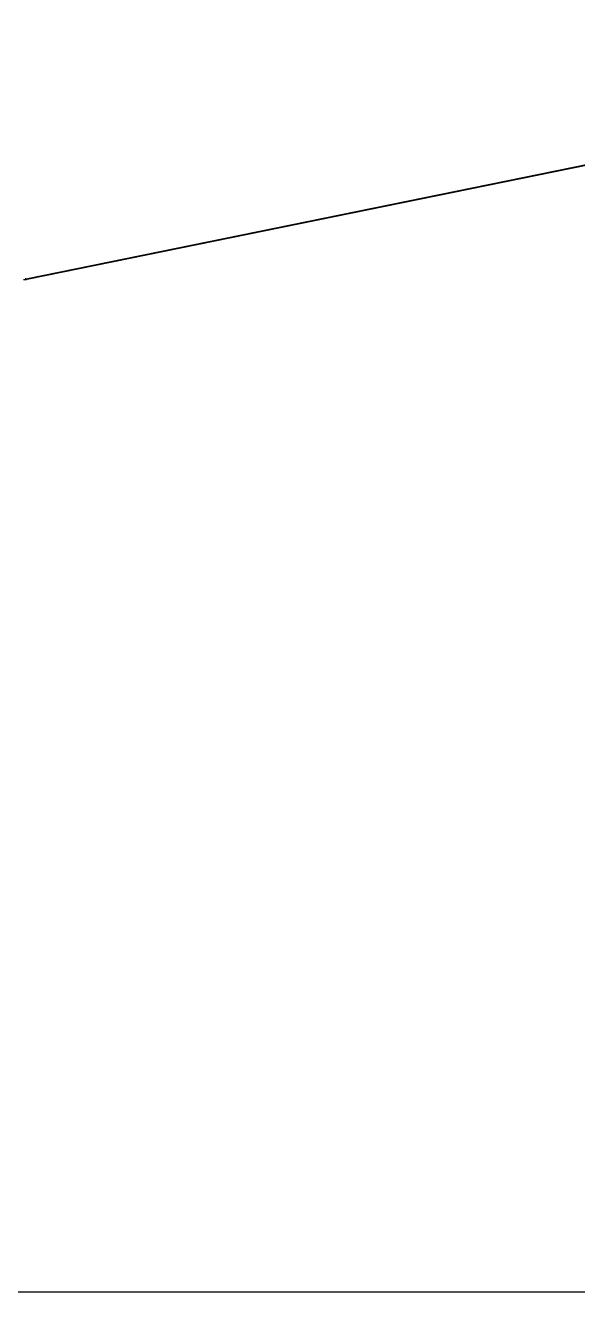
# Model space of a CAD drawing. Header units: millimetres. Extents: x -603 to 1798, y -1840 to -1013.
# Drawn here: x 418.6 to 482.3, y -1831.3 to -1685.2 of the extents above; entities that cross this region are included whole.
import ezdxf

# ---------------------------------------------------------------- set-up
doc = ezdxf.new("R2010")
doc.units = ezdxf.units.MM
doc.header["$MEASUREMENT"] = 0
doc.layers.get('0').update_dxf_attribs({"linetype": 'CONTINUOUS'})
doc.layers.get('Defpoints').update_dxf_attribs({"linetype": 'CONTINUOUS'})

# ---------------------------------------------------------------- blocks, each defined once
blk = doc.blocks.new('*U25')
at = {"color": 7}
for p, q in [((1.23, 87.7), (-101.08, 66.77)), ((1.42, 87.66), (-100.9, 66.74)), ((1.42, 87.66), (1.23, 87.7)), ((1.42, 87.66), (1.46, 87.72)), ((1.67, 87.72), (1.46, 87.72)), ((1.46, 87.72), (1.46, 87.72))]:
    blk.add_line(p, q, dxfattribs=at)
for centre, radius, start, end in [((1.43, 86.72), 0.998, 88.6253, 101.5729), ((1.53, 92.44), 4.78, 268.6703, 269.1825)]:
    blk.add_arc(centre, radius, start, end, dxfattribs=at)

msp = doc.modelspace()

# ---------------------------------------------------------------- linework, layer by layer
at = {"layer": 'Defpoints', "color": 2}
msp.add_lwpolyline([(273.85, -1831.33), (566.28, -1831.33), (566.28, -1422.34), (273.85, -1422.34)], close=True, dxfattribs=at)

# ---------------------------------------------------------------- block references
at = {"rotation": 180}
msp.add_blockref('*U25', (420.06, -1626.83), dxfattribs=at)

doc.saveas('drawing.dxf')
